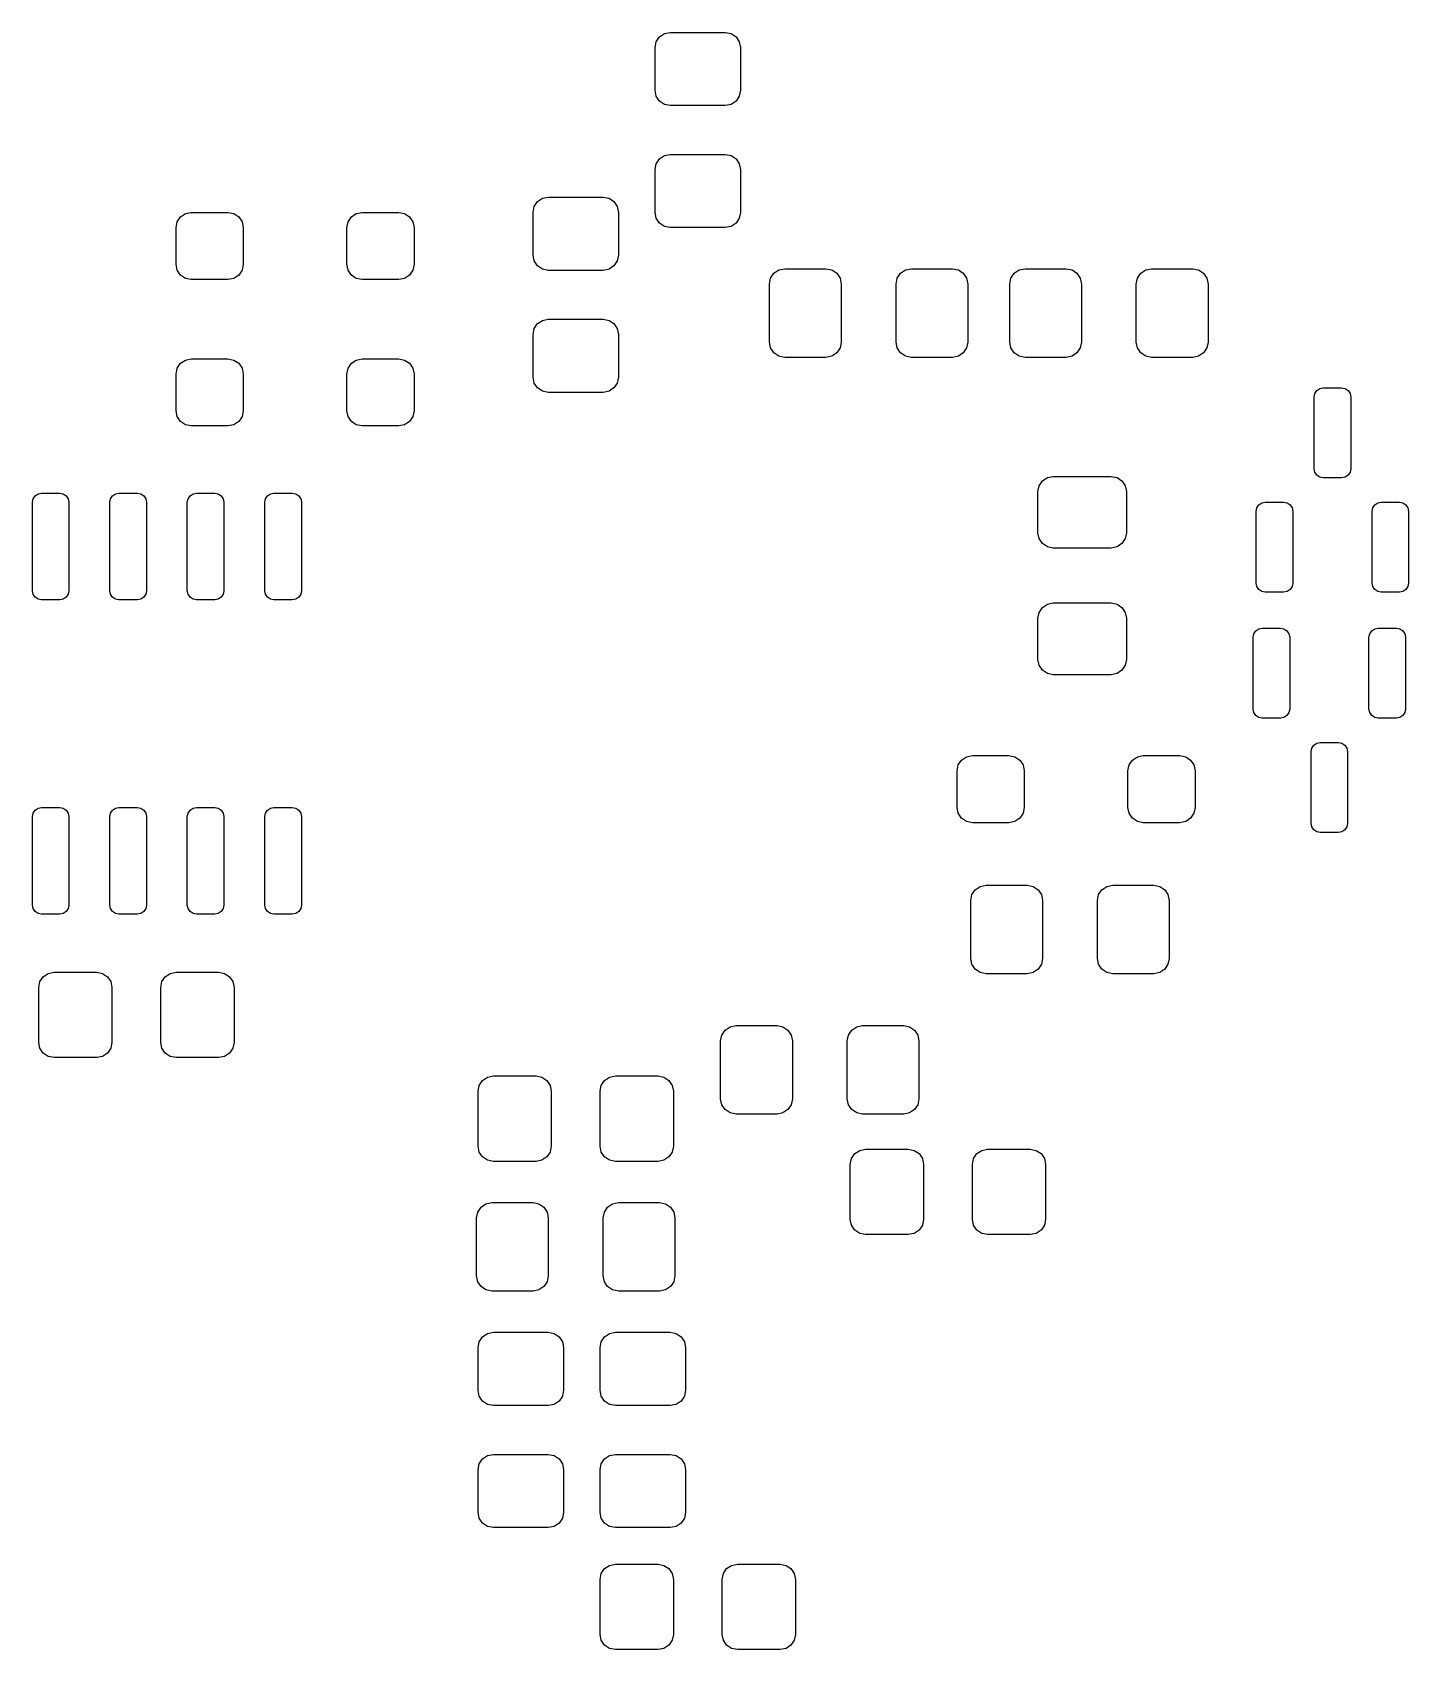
# Model space of a CAD drawing. Extents: x 118.5 to 164.2, y -109.4 to -64.8.
# Drawn here: x 141.6 to 164.16, y -109.4 to -82.9 of the extents above; entities that cross this region are included whole.
import ezdxf

# ---------------------------------------------------------------- set-up
doc = ezdxf.new("R2010")
doc.units = 0
doc.layers.add('BLACK', color=7, linetype='CONTINUOUS')

msp = doc.modelspace()

# ---------------------------------------------------------------- linework, layer by layer
at = {"layer": 'BLACK', "linetype": 'CONTINUOUS'}
for p, q in [((151.883, -82.9732), (151.964, -82.919)), ((151.964, -82.919), (152.06, -82.9)), ((152.06, -82.9), (152.96, -82.9)), ((152.96, -82.9), (153.056, -82.919)), ((153.056, -82.919), (153.137, -82.9732)), ((151.81, -83.15), (151.829, -83.0543)), ((151.81, -83.85), (151.81, -83.15)), ((151.829, -83.0543), (151.883, -82.9732)), ((153.137, -82.9732), (153.191, -83.0543)), ((153.191, -83.0543), (153.21, -83.15)), ((153.21, -83.15), (153.21, -83.85)), ((151.829, -83.9457), (151.81, -83.85)), ((151.883, -84.0268), (151.829, -83.9457)), ((153.191, -83.9457), (153.137, -84.0268)), ((153.21, -83.85), (153.191, -83.9457)), ((151.964, -84.081), (151.883, -84.0268)), ((152.06, -84.1), (151.964, -84.081)), ((152.96, -84.1), (152.06, -84.1)), ((153.056, -84.081), (152.96, -84.1)), ((153.137, -84.0268), (153.056, -84.081)), ((151.81, -85.15), (151.829, -85.0543)), ((151.829, -85.0543), (151.883, -84.9732)), ((151.883, -84.9732), (151.964, -84.919)), ((151.964, -84.919), (152.06, -84.9)), ((152.06, -84.9), (152.96, -84.9)), ((152.96, -84.9), (153.056, -84.919)), ((153.056, -84.919), (153.137, -84.9732)), ((153.137, -84.9732), (153.191, -85.0543)), ((153.191, -85.0543), (153.21, -85.15)), ((151.81, -85.85), (151.81, -85.15)), ((153.21, -85.15), (153.21, -85.85)), ((144.114, -85.869), (144.21, -85.85)), ((144.21, -85.85), (144.81, -85.85)), ((144.81, -85.85), (144.906, -85.869)), ((146.914, -85.869), (147.01, -85.85)), ((147.01, -85.85), (147.61, -85.85)), ((147.61, -85.85), (147.706, -85.869)), ((149.81, -85.85), (149.829, -85.7543)), ((149.81, -86.55), (149.81, -85.85)), ((149.829, -85.7543), (149.883, -85.6732)), ((149.883, -85.6732), (149.964, -85.619)), ((149.964, -85.619), (150.06, -85.6)), ((150.06, -85.6), (150.96, -85.6)), ((150.96, -85.6), (151.056, -85.619)), ((151.056, -85.619), (151.137, -85.6732)), ((151.137, -85.6732), (151.191, -85.7543)), ((151.191, -85.7543), (151.21, -85.85)), ((151.21, -85.85), (151.21, -86.55)), ((151.829, -85.9457), (151.81, -85.85)), ((153.21, -85.85), (153.191, -85.9457)), ((143.96, -86.1), (143.979, -86.0043)), ((143.96, -86.7), (143.96, -86.1)), ((143.979, -86.0043), (144.033, -85.9232)), ((144.033, -85.9232), (144.114, -85.869)), ((144.906, -85.869), (144.987, -85.9232)), ((144.987, -85.9232), (145.041, -86.0043)), ((145.041, -86.0043), (145.06, -86.1)), ((145.06, -86.1), (145.06, -86.7)), ((146.76, -86.1), (146.779, -86.0043)), ((146.76, -86.7), (146.76, -86.1)), ((146.779, -86.0043), (146.833, -85.9232)), ((146.833, -85.9232), (146.914, -85.869)), ((147.706, -85.869), (147.787, -85.9232)), ((147.787, -85.9232), (147.841, -86.0043)), ((147.841, -86.0043), (147.86, -86.1)), ((147.86, -86.1), (147.86, -86.7)), ((151.883, -86.0268), (151.829, -85.9457)), ((151.964, -86.081), (151.883, -86.0268)), ((152.06, -86.1), (151.964, -86.081)), ((152.96, -86.1), (152.06, -86.1)), ((153.056, -86.081), (152.96, -86.1)), ((153.137, -86.0268), (153.056, -86.081)), ((153.191, -85.9457), (153.137, -86.0268)), ((149.829, -86.6457), (149.81, -86.55)), ((149.883, -86.7268), (149.829, -86.6457)), ((151.191, -86.6457), (151.137, -86.7268)), ((151.21, -86.55), (151.191, -86.6457)), ((143.979, -86.7957), (143.96, -86.7)), ((144.033, -86.8768), (143.979, -86.7957)), ((144.114, -86.931), (144.033, -86.8768)), ((144.987, -86.8768), (144.906, -86.931)), ((145.041, -86.7957), (144.987, -86.8768)), ((145.06, -86.7), (145.041, -86.7957)), ((146.779, -86.7957), (146.76, -86.7)), ((146.833, -86.8768), (146.779, -86.7957)), ((146.914, -86.931), (146.833, -86.8768)), ((147.787, -86.8768), (147.706, -86.931)), ((147.841, -86.7957), (147.787, -86.8768)), ((147.86, -86.7), (147.841, -86.7957)), ((149.964, -86.781), (149.883, -86.7268)), ((150.06, -86.8), (149.964, -86.781)), ((150.96, -86.8), (150.06, -86.8)), ((151.056, -86.781), (150.96, -86.8)), ((151.137, -86.7268), (151.056, -86.781)), ((153.704, -86.9293), (153.758, -86.8482)), ((153.758, -86.8482), (153.839, -86.794)), ((153.839, -86.794), (153.935, -86.775)), ((153.935, -86.775), (154.61, -86.775)), ((154.61, -86.775), (154.706, -86.794)), ((154.706, -86.794), (154.787, -86.8482)), ((154.787, -86.8482), (154.841, -86.9293)), ((155.779, -86.9293), (155.833, -86.8482)), ((155.833, -86.8482), (155.914, -86.794)), ((155.914, -86.794), (156.01, -86.775)), ((156.01, -86.775), (156.685, -86.775)), ((156.685, -86.775), (156.781, -86.794)), ((156.781, -86.794), (156.862, -86.8482)), ((156.862, -86.8482), (156.916, -86.9293)), ((157.642, -86.9293), (157.696, -86.8482)), ((157.696, -86.8482), (157.777, -86.794)), ((157.777, -86.794), (157.873, -86.775)), ((157.873, -86.775), (158.547, -86.775)), ((158.547, -86.775), (158.643, -86.794)), ((158.643, -86.794), (158.724, -86.8482)), ((158.724, -86.8482), (158.778, -86.9293)), ((159.717, -86.9293), (159.771, -86.8482)), ((159.771, -86.8482), (159.852, -86.794)), ((159.852, -86.794), (159.947, -86.775)), ((159.947, -86.775), (160.623, -86.775)), ((160.623, -86.775), (160.718, -86.794)), ((160.718, -86.794), (160.799, -86.8482)), ((160.799, -86.8482), (160.853, -86.9293)), ((144.21, -86.95), (144.114, -86.931)), ((144.81, -86.95), (144.21, -86.95)), ((144.906, -86.931), (144.81, -86.95)), ((147.01, -86.95), (146.914, -86.931)), ((147.61, -86.95), (147.01, -86.95)), ((147.706, -86.931), (147.61, -86.95)), ((153.685, -87.025), (153.704, -86.9293)), ((153.685, -87.975), (153.685, -87.025)), ((154.841, -86.9293), (154.86, -87.025)), ((154.86, -87.025), (154.86, -87.975)), ((155.76, -87.025), (155.779, -86.9293)), ((155.76, -87.975), (155.76, -87.025)), ((156.916, -86.9293), (156.935, -87.025)), ((156.935, -87.025), (156.935, -87.975)), ((157.623, -87.025), (157.642, -86.9293)), ((157.623, -87.975), (157.623, -87.025)), ((158.778, -86.9293), (158.797, -87.025)), ((158.797, -87.025), (158.797, -87.975)), ((159.697, -87.025), (159.717, -86.9293)), ((159.697, -87.975), (159.697, -87.025)), ((160.853, -86.9293), (160.873, -87.025)), ((160.873, -87.025), (160.873, -87.975)), ((149.829, -87.7543), (149.883, -87.6732)), ((149.883, -87.6732), (149.964, -87.619)), ((149.964, -87.619), (150.06, -87.6)), ((150.06, -87.6), (150.96, -87.6)), ((150.96, -87.6), (151.056, -87.619)), ((151.056, -87.619), (151.137, -87.6732)), ((151.137, -87.6732), (151.191, -87.7543)), ((149.81, -87.85), (149.829, -87.7543)), ((149.81, -88.55), (149.81, -87.85)), ((151.191, -87.7543), (151.21, -87.85)), ((151.21, -87.85), (151.21, -88.55)), ((153.704, -88.0707), (153.685, -87.975)), ((154.86, -87.975), (154.841, -88.0707)), ((155.779, -88.0707), (155.76, -87.975)), ((156.935, -87.975), (156.916, -88.0707)), ((157.642, -88.0707), (157.623, -87.975)), ((158.797, -87.975), (158.778, -88.0707)), ((159.717, -88.0707), (159.697, -87.975)), ((160.873, -87.975), (160.853, -88.0707)), ((153.758, -88.1518), (153.704, -88.0707)), ((153.839, -88.206), (153.758, -88.1518)), ((153.935, -88.225), (153.839, -88.206)), ((154.61, -88.225), (153.935, -88.225)), ((154.706, -88.206), (154.61, -88.225)), ((154.787, -88.1518), (154.706, -88.206)), ((154.841, -88.0707), (154.787, -88.1518)), ((155.833, -88.1518), (155.779, -88.0707)), ((155.914, -88.206), (155.833, -88.1518)), ((156.01, -88.225), (155.914, -88.206)), ((156.685, -88.225), (156.01, -88.225)), ((156.781, -88.206), (156.685, -88.225)), ((156.862, -88.1518), (156.781, -88.206)), ((156.916, -88.0707), (156.862, -88.1518)), ((157.696, -88.1518), (157.642, -88.0707)), ((157.777, -88.206), (157.696, -88.1518)), ((157.873, -88.225), (157.777, -88.206)), ((158.547, -88.225), (157.873, -88.225)), ((158.643, -88.206), (158.547, -88.225)), ((158.724, -88.1518), (158.643, -88.206)), ((158.778, -88.0707), (158.724, -88.1518)), ((159.771, -88.1518), (159.717, -88.0707)), ((159.852, -88.206), (159.771, -88.1518)), ((159.947, -88.225), (159.852, -88.206)), ((160.623, -88.225), (159.947, -88.225)), ((160.718, -88.206), (160.623, -88.225)), ((160.799, -88.1518), (160.718, -88.206)), ((160.853, -88.0707), (160.799, -88.1518)), ((143.96, -88.5), (143.979, -88.4043)), ((143.96, -89.1), (143.96, -88.5)), ((143.979, -88.4043), (144.033, -88.3232)), ((144.033, -88.3232), (144.114, -88.269)), ((144.114, -88.269), (144.21, -88.25)), ((144.21, -88.25), (144.81, -88.25)), ((144.81, -88.25), (144.906, -88.269)), ((144.906, -88.269), (144.987, -88.3232)), ((144.987, -88.3232), (145.041, -88.4043)), ((145.041, -88.4043), (145.06, -88.5)), ((145.06, -88.5), (145.06, -89.1)), ((146.76, -88.5), (146.779, -88.4043)), ((146.76, -89.1), (146.76, -88.5)), ((146.779, -88.4043), (146.833, -88.3232)), ((146.833, -88.3232), (146.914, -88.269)), ((146.914, -88.269), (147.01, -88.25)), ((147.01, -88.25), (147.61, -88.25)), ((147.61, -88.25), (147.706, -88.269)), ((147.706, -88.269), (147.787, -88.3232)), ((147.787, -88.3232), (147.841, -88.4043)), ((147.841, -88.4043), (147.86, -88.5)), ((147.86, -88.5), (147.86, -89.1)), ((149.829, -88.6457), (149.81, -88.55)), ((149.883, -88.7268), (149.829, -88.6457)), ((149.964, -88.781), (149.883, -88.7268)), ((151.137, -88.7268), (151.056, -88.781)), ((151.191, -88.6457), (151.137, -88.7268)), ((151.21, -88.55), (151.191, -88.6457)), ((162.621, -88.8176), (162.654, -88.7689)), ((162.654, -88.7689), (162.703, -88.7364)), ((162.703, -88.7364), (162.76, -88.725)), ((162.76, -88.725), (163.06, -88.725)), ((163.06, -88.725), (163.117, -88.7364)), ((163.117, -88.7364), (163.166, -88.7689)), ((163.166, -88.7689), (163.199, -88.8176)), ((150.06, -88.8), (149.964, -88.781)), ((150.96, -88.8), (150.06, -88.8)), ((151.056, -88.781), (150.96, -88.8)), ((162.61, -88.875), (162.621, -88.8176)), ((162.61, -90.05), (162.61, -88.875)), ((163.199, -88.8176), (163.21, -88.875)), ((163.21, -88.875), (163.21, -90.05)), ((143.979, -89.1957), (143.96, -89.1)), ((144.033, -89.2768), (143.979, -89.1957)), ((144.114, -89.331), (144.033, -89.2768)), ((144.987, -89.2768), (144.906, -89.331)), ((145.041, -89.1957), (144.987, -89.2768)), ((145.06, -89.1), (145.041, -89.1957)), ((146.779, -89.1957), (146.76, -89.1)), ((146.833, -89.2768), (146.779, -89.1957)), ((146.914, -89.331), (146.833, -89.2768)), ((147.787, -89.2768), (147.706, -89.331)), ((147.841, -89.1957), (147.787, -89.2768)), ((147.86, -89.1), (147.841, -89.1957)), ((144.21, -89.35), (144.114, -89.331)), ((144.81, -89.35), (144.21, -89.35)), ((144.906, -89.331), (144.81, -89.35)), ((147.01, -89.35), (146.914, -89.331)), ((147.61, -89.35), (147.01, -89.35)), ((147.706, -89.331), (147.61, -89.35)), ((162.621, -90.1074), (162.61, -90.05)), ((163.21, -90.05), (163.199, -90.1074)), ((158.085, -90.425), (158.104, -90.3293)), ((158.104, -90.3293), (158.158, -90.2482)), ((158.158, -90.2482), (158.239, -90.194)), ((158.239, -90.194), (158.335, -90.175)), ((158.335, -90.175), (159.285, -90.175)), ((159.285, -90.175), (159.381, -90.194)), ((159.381, -90.194), (159.462, -90.2482)), ((159.462, -90.2482), (159.516, -90.3293)), ((159.516, -90.3293), (159.535, -90.425)), ((162.654, -90.1561), (162.621, -90.1074)), ((162.703, -90.1886), (162.654, -90.1561)), ((162.76, -90.2), (162.703, -90.1886)), ((163.06, -90.2), (162.76, -90.2)), ((163.117, -90.1886), (163.06, -90.2)), ((163.166, -90.1561), (163.117, -90.1886)), ((163.199, -90.1074), (163.166, -90.1561)), ((141.605, -90.6), (141.616, -90.5426)), ((141.605, -92.05), (141.605, -90.6)), ((141.616, -90.5426), (141.649, -90.4939)), ((141.649, -90.4939), (141.698, -90.4614)), ((141.698, -90.4614), (141.755, -90.45)), ((141.755, -90.45), (142.055, -90.45)), ((142.055, -90.45), (142.112, -90.4614)), ((142.112, -90.4614), (142.161, -90.4939)), ((142.161, -90.4939), (142.194, -90.5426)), ((142.194, -90.5426), (142.205, -90.6)), ((142.205, -90.6), (142.205, -92.05)), ((142.875, -90.6), (142.886, -90.5426)), ((142.875, -92.05), (142.875, -90.6)), ((142.886, -90.5426), (142.919, -90.4939)), ((142.919, -90.4939), (142.968, -90.4614)), ((142.968, -90.4614), (143.025, -90.45)), ((143.025, -90.45), (143.325, -90.45)), ((143.325, -90.45), (143.382, -90.4614)), ((143.382, -90.4614), (143.431, -90.4939)), ((143.431, -90.4939), (143.464, -90.5426)), ((143.464, -90.5426), (143.475, -90.6)), ((143.475, -90.6), (143.475, -92.05)), ((144.145, -90.6), (144.156, -90.5426)), ((144.145, -92.05), (144.145, -90.6)), ((144.156, -90.5426), (144.189, -90.4939)), ((144.189, -90.4939), (144.238, -90.4614)), ((144.238, -90.4614), (144.295, -90.45)), ((144.295, -90.45), (144.595, -90.45)), ((144.595, -90.45), (144.652, -90.4614)), ((144.652, -90.4614), (144.701, -90.4939)), ((144.701, -90.4939), (144.734, -90.5426)), ((144.734, -90.5426), (144.745, -90.6)), ((144.745, -90.6), (144.745, -92.05)), ((145.415, -90.6), (145.426, -90.5426)), ((145.415, -92.05), (145.415, -90.6)), ((145.426, -90.5426), (145.459, -90.4939)), ((145.459, -90.4939), (145.508, -90.4614)), ((145.508, -90.4614), (145.565, -90.45)), ((145.565, -90.45), (145.865, -90.45)), ((145.865, -90.45), (145.922, -90.4614)), ((145.922, -90.4614), (145.971, -90.4939)), ((145.971, -90.4939), (146.004, -90.5426)), ((146.004, -90.5426), (146.015, -90.6)), ((146.015, -90.6), (146.015, -92.05)), ((158.085, -91.1), (158.085, -90.425)), ((159.535, -90.425), (159.535, -91.1)), ((161.704, -90.6439), (161.753, -90.6114)), ((161.753, -90.6114), (161.81, -90.6)), ((161.81, -90.6), (162.11, -90.6)), ((162.11, -90.6), (162.167, -90.6114)), ((162.167, -90.6114), (162.216, -90.6439)), ((163.604, -90.6439), (163.653, -90.6114)), ((163.653, -90.6114), (163.71, -90.6)), ((163.71, -90.6), (164.01, -90.6)), ((164.01, -90.6), (164.067, -90.6114)), ((164.067, -90.6114), (164.116, -90.6439)), ((161.66, -90.75), (161.671, -90.6926)), ((161.66, -91.925), (161.66, -90.75)), ((161.671, -90.6926), (161.704, -90.6439)), ((162.216, -90.6439), (162.249, -90.6926)), ((162.249, -90.6926), (162.26, -90.75)), ((162.26, -90.75), (162.26, -91.925)), ((163.56, -90.75), (163.571, -90.6926)), ((163.56, -91.925), (163.56, -90.75)), ((163.571, -90.6926), (163.604, -90.6439)), ((164.116, -90.6439), (164.149, -90.6926)), ((164.149, -90.6926), (164.16, -90.75)), ((164.16, -90.75), (164.16, -91.925)), ((158.104, -91.1957), (158.085, -91.1)), ((159.535, -91.1), (159.516, -91.1957)), ((158.158, -91.2768), (158.104, -91.1957)), ((158.239, -91.331), (158.158, -91.2768)), ((158.335, -91.35), (158.239, -91.331)), ((159.285, -91.35), (158.335, -91.35)), ((159.381, -91.331), (159.285, -91.35)), ((159.462, -91.2768), (159.381, -91.331)), ((159.516, -91.1957), (159.462, -91.2768)), ((161.671, -91.9824), (161.66, -91.925)), ((162.26, -91.925), (162.249, -91.9824)), ((163.571, -91.9824), (163.56, -91.925)), ((164.16, -91.925), (164.149, -91.9824)), ((141.616, -92.1074), (141.605, -92.05)), ((141.649, -92.1561), (141.616, -92.1074)), ((141.698, -92.1886), (141.649, -92.1561)), ((141.755, -92.2), (141.698, -92.1886)), ((142.055, -92.2), (141.755, -92.2)), ((142.112, -92.1886), (142.055, -92.2)), ((142.161, -92.1561), (142.112, -92.1886)), ((142.194, -92.1074), (142.161, -92.1561)), ((142.205, -92.05), (142.194, -92.1074)), ((142.886, -92.1074), (142.875, -92.05)), ((142.919, -92.1561), (142.886, -92.1074)), ((142.968, -92.1886), (142.919, -92.1561)), ((143.025, -92.2), (142.968, -92.1886)), ((143.325, -92.2), (143.025, -92.2)), ((143.382, -92.1886), (143.325, -92.2)), ((143.431, -92.1561), (143.382, -92.1886)), ((143.464, -92.1074), (143.431, -92.1561)), ((143.475, -92.05), (143.464, -92.1074)), ((144.156, -92.1074), (144.145, -92.05)), ((144.189, -92.1561), (144.156, -92.1074)), ((144.238, -92.1886), (144.189, -92.1561)), ((144.295, -92.2), (144.238, -92.1886)), ((144.595, -92.2), (144.295, -92.2)), ((144.652, -92.1886), (144.595, -92.2)), ((144.701, -92.1561), (144.652, -92.1886)), ((144.734, -92.1074), (144.701, -92.1561)), ((144.745, -92.05), (144.734, -92.1074)), ((145.426, -92.1074), (145.415, -92.05)), ((145.459, -92.1561), (145.426, -92.1074)), ((145.508, -92.1886), (145.459, -92.1561)), ((145.565, -92.2), (145.508, -92.1886)), ((145.865, -92.2), (145.565, -92.2)), ((145.922, -92.1886), (145.865, -92.2)), ((145.971, -92.1561), (145.922, -92.1886)), ((146.004, -92.1074), (145.971, -92.1561)), ((146.015, -92.05), (146.004, -92.1074)), ((161.704, -92.0311), (161.671, -91.9824)), ((161.753, -92.0636), (161.704, -92.0311)), ((161.81, -92.075), (161.753, -92.0636)), ((162.11, -92.075), (161.81, -92.075)), ((162.167, -92.0636), (162.11, -92.075)), ((162.216, -92.0311), (162.167, -92.0636)), ((162.249, -91.9824), (162.216, -92.0311)), ((163.604, -92.0311), (163.571, -91.9824)), ((163.653, -92.0636), (163.604, -92.0311)), ((163.71, -92.075), (163.653, -92.0636)), ((164.01, -92.075), (163.71, -92.075)), ((164.067, -92.0636), (164.01, -92.075)), ((164.116, -92.0311), (164.067, -92.0636)), ((164.149, -91.9824), (164.116, -92.0311)), ((158.085, -92.5), (158.104, -92.4043)), ((158.104, -92.4043), (158.158, -92.3232)), ((158.158, -92.3232), (158.239, -92.269)), ((158.239, -92.269), (158.335, -92.25)), ((158.335, -92.25), (159.285, -92.25)), ((159.285, -92.25), (159.381, -92.269)), ((159.381, -92.269), (159.462, -92.3232)), ((159.462, -92.3232), (159.516, -92.4043)), ((159.516, -92.4043), (159.535, -92.5)), ((158.085, -93.175), (158.085, -92.5)), ((159.535, -92.5), (159.535, -93.175)), ((161.621, -92.7551), (161.654, -92.7064)), ((161.654, -92.7064), (161.703, -92.6739)), ((161.703, -92.6739), (161.76, -92.6625)), ((161.76, -92.6625), (162.06, -92.6625)), ((162.06, -92.6625), (162.117, -92.6739)), ((162.117, -92.6739), (162.166, -92.7064)), ((162.166, -92.7064), (162.199, -92.7551)), ((163.521, -92.7551), (163.554, -92.7064)), ((163.554, -92.7064), (163.603, -92.6739)), ((163.603, -92.6739), (163.66, -92.6625)), ((163.66, -92.6625), (163.96, -92.6625)), ((163.96, -92.6625), (164.017, -92.6739)), ((164.017, -92.6739), (164.066, -92.7064)), ((164.066, -92.7064), (164.099, -92.7551)), ((161.61, -92.8125), (161.621, -92.7551)), ((161.61, -93.9875), (161.61, -92.8125)), ((162.199, -92.7551), (162.21, -92.8125)), ((162.21, -92.8125), (162.21, -93.9875)), ((163.51, -92.8125), (163.521, -92.7551)), ((163.51, -93.9875), (163.51, -92.8125)), ((164.099, -92.7551), (164.11, -92.8125)), ((164.11, -92.8125), (164.11, -93.9875)), ((158.104, -93.2707), (158.085, -93.175)), ((158.158, -93.3518), (158.104, -93.2707)), ((159.516, -93.2707), (159.462, -93.3518)), ((159.535, -93.175), (159.516, -93.2707)), ((158.239, -93.406), (158.158, -93.3518)), ((158.335, -93.425), (158.239, -93.406)), ((159.285, -93.425), (158.335, -93.425)), ((159.381, -93.406), (159.285, -93.425)), ((159.462, -93.3518), (159.381, -93.406)), ((161.621, -94.0449), (161.61, -93.9875)), ((161.654, -94.0936), (161.621, -94.0449)), ((162.199, -94.0449), (162.166, -94.0936)), ((162.21, -93.9875), (162.199, -94.0449)), ((163.521, -94.0449), (163.51, -93.9875)), ((163.554, -94.0936), (163.521, -94.0449)), ((164.099, -94.0449), (164.066, -94.0936)), ((164.11, -93.9875), (164.099, -94.0449)), ((161.703, -94.1261), (161.654, -94.0936)), ((161.76, -94.1375), (161.703, -94.1261)), ((162.06, -94.1375), (161.76, -94.1375)), ((162.117, -94.1261), (162.06, -94.1375)), ((162.166, -94.0936), (162.117, -94.1261)), ((163.603, -94.1261), (163.554, -94.0936)), ((163.66, -94.1375), (163.603, -94.1261)), ((163.96, -94.1375), (163.66, -94.1375)), ((164.017, -94.1261), (163.96, -94.1375)), ((164.066, -94.0936), (164.017, -94.1261)), ((162.571, -94.6301), (162.604, -94.5814)), ((162.604, -94.5814), (162.653, -94.5489)), ((162.653, -94.5489), (162.71, -94.5375)), ((162.71, -94.5375), (163.01, -94.5375)), ((163.01, -94.5375), (163.067, -94.5489)), ((163.067, -94.5489), (163.116, -94.5814)), ((163.116, -94.5814), (163.149, -94.6301)), ((156.779, -94.9043), (156.833, -94.8232)), ((156.833, -94.8232), (156.914, -94.769)), ((156.914, -94.769), (157.01, -94.75)), ((157.01, -94.75), (157.61, -94.75)), ((157.61, -94.75), (157.706, -94.769)), ((157.706, -94.769), (157.787, -94.8232)), ((157.787, -94.8232), (157.841, -94.9043)), ((159.579, -94.9043), (159.633, -94.8232)), ((159.633, -94.8232), (159.714, -94.769)), ((159.714, -94.769), (159.81, -94.75)), ((159.81, -94.75), (160.41, -94.75)), ((160.41, -94.75), (160.506, -94.769)), ((160.506, -94.769), (160.587, -94.8232)), ((160.587, -94.8232), (160.641, -94.9043)), ((162.56, -94.6875), (162.571, -94.6301)), ((162.56, -95.8625), (162.56, -94.6875)), ((163.149, -94.6301), (163.16, -94.6875)), ((163.16, -94.6875), (163.16, -95.8625)), ((156.76, -95), (156.779, -94.9043)), ((156.76, -95.6), (156.76, -95)), ((157.841, -94.9043), (157.86, -95)), ((157.86, -95), (157.86, -95.6)), ((159.56, -95), (159.579, -94.9043)), ((159.56, -95.6), (159.56, -95)), ((160.641, -94.9043), (160.66, -95)), ((160.66, -95), (160.66, -95.6)), ((141.616, -95.6926), (141.649, -95.6439)), ((141.649, -95.6439), (141.698, -95.6114)), ((141.698, -95.6114), (141.755, -95.6)), ((141.755, -95.6), (142.055, -95.6)), ((142.055, -95.6), (142.112, -95.6114)), ((142.112, -95.6114), (142.161, -95.6439)), ((142.161, -95.6439), (142.194, -95.6926)), ((142.886, -95.6926), (142.919, -95.6439)), ((142.919, -95.6439), (142.968, -95.6114)), ((142.968, -95.6114), (143.025, -95.6)), ((143.025, -95.6), (143.325, -95.6)), ((143.325, -95.6), (143.382, -95.6114)), ((143.382, -95.6114), (143.431, -95.6439)), ((143.431, -95.6439), (143.464, -95.6926)), ((144.156, -95.6926), (144.189, -95.6439)), ((144.189, -95.6439), (144.238, -95.6114)), ((144.238, -95.6114), (144.295, -95.6)), ((144.295, -95.6), (144.595, -95.6)), ((144.595, -95.6), (144.652, -95.6114)), ((144.652, -95.6114), (144.701, -95.6439)), ((144.701, -95.6439), (144.734, -95.6926)), ((145.426, -95.6926), (145.459, -95.6439)), ((145.459, -95.6439), (145.508, -95.6114)), ((145.508, -95.6114), (145.565, -95.6)), ((145.565, -95.6), (145.865, -95.6)), ((145.865, -95.6), (145.922, -95.6114)), ((145.922, -95.6114), (145.971, -95.6439)), ((145.971, -95.6439), (146.004, -95.6926)), ((156.779, -95.6957), (156.76, -95.6)), ((157.86, -95.6), (157.841, -95.6957)), ((159.579, -95.6957), (159.56, -95.6)), ((160.66, -95.6), (160.641, -95.6957)), ((141.605, -95.75), (141.616, -95.6926)), ((141.605, -97.2), (141.605, -95.75)), ((142.194, -95.6926), (142.205, -95.75)), ((142.205, -95.75), (142.205, -97.2)), ((142.875, -95.75), (142.886, -95.6926)), ((142.875, -97.2), (142.875, -95.75)), ((143.464, -95.6926), (143.475, -95.75)), ((143.475, -95.75), (143.475, -97.2)), ((144.145, -95.75), (144.156, -95.6926)), ((144.145, -97.2), (144.145, -95.75)), ((144.734, -95.6926), (144.745, -95.75)), ((144.745, -95.75), (144.745, -97.2)), ((145.415, -95.75), (145.426, -95.6926)), ((145.415, -97.2), (145.415, -95.75)), ((146.004, -95.6926), (146.015, -95.75)), ((146.015, -95.75), (146.015, -97.2)), ((156.833, -95.7768), (156.779, -95.6957)), ((156.914, -95.831), (156.833, -95.7768)), ((157.01, -95.85), (156.914, -95.831)), ((157.61, -95.85), (157.01, -95.85)), ((157.706, -95.831), (157.61, -95.85)), ((157.787, -95.7768), (157.706, -95.831)), ((157.841, -95.6957), (157.787, -95.7768)), ((159.633, -95.7768), (159.579, -95.6957)), ((159.714, -95.831), (159.633, -95.7768)), ((159.81, -95.85), (159.714, -95.831)), ((160.41, -95.85), (159.81, -95.85)), ((160.506, -95.831), (160.41, -95.85)), ((160.587, -95.7768), (160.506, -95.831)), ((160.641, -95.6957), (160.587, -95.7768)), ((162.571, -95.9199), (162.56, -95.8625)), ((162.604, -95.9686), (162.571, -95.9199)), ((163.149, -95.9199), (163.116, -95.9686)), ((163.16, -95.8625), (163.149, -95.9199)), ((162.653, -96.0011), (162.604, -95.9686)), ((162.71, -96.0125), (162.653, -96.0011)), ((163.01, -96.0125), (162.71, -96.0125)), ((163.067, -96.0011), (163.01, -96.0125)), ((163.116, -95.9686), (163.067, -96.0011)), ((157.004, -97.0293), (157.058, -96.9482)), ((157.058, -96.9482), (157.139, -96.894)), ((157.139, -96.894), (157.235, -96.875)), ((157.235, -96.875), (157.91, -96.875)), ((157.91, -96.875), (158.006, -96.894)), ((158.006, -96.894), (158.087, -96.9482)), ((158.087, -96.9482), (158.141, -97.0293)), ((159.079, -97.0293), (159.133, -96.9482)), ((159.133, -96.9482), (159.214, -96.894)), ((159.214, -96.894), (159.31, -96.875)), ((159.31, -96.875), (159.985, -96.875)), ((159.985, -96.875), (160.081, -96.894)), ((160.081, -96.894), (160.162, -96.9482)), ((160.162, -96.9482), (160.216, -97.0293)), ((141.616, -97.2574), (141.605, -97.2)), ((142.205, -97.2), (142.194, -97.2574)), ((142.886, -97.2574), (142.875, -97.2)), ((143.475, -97.2), (143.464, -97.2574)), ((144.156, -97.2574), (144.145, -97.2)), ((144.745, -97.2), (144.734, -97.2574)), ((145.426, -97.2574), (145.415, -97.2)), ((146.015, -97.2), (146.004, -97.2574)), ((156.985, -97.125), (157.004, -97.0293)), ((156.985, -98.075), (156.985, -97.125)), ((158.141, -97.0293), (158.16, -97.125)), ((158.16, -97.125), (158.16, -98.075)), ((159.06, -97.125), (159.079, -97.0293)), ((159.06, -98.075), (159.06, -97.125)), ((160.216, -97.0293), (160.235, -97.125)), ((160.235, -97.125), (160.235, -98.075)), ((141.649, -97.3061), (141.616, -97.2574)), ((141.698, -97.3386), (141.649, -97.3061)), ((141.755, -97.35), (141.698, -97.3386)), ((142.055, -97.35), (141.755, -97.35)), ((142.112, -97.3386), (142.055, -97.35)), ((142.161, -97.3061), (142.112, -97.3386)), ((142.194, -97.2574), (142.161, -97.3061)), ((142.919, -97.3061), (142.886, -97.2574)), ((142.968, -97.3386), (142.919, -97.3061)), ((143.025, -97.35), (142.968, -97.3386)), ((143.325, -97.35), (143.025, -97.35)), ((143.382, -97.3386), (143.325, -97.35)), ((143.431, -97.3061), (143.382, -97.3386)), ((143.464, -97.2574), (143.431, -97.3061)), ((144.189, -97.3061), (144.156, -97.2574)), ((144.238, -97.3386), (144.189, -97.3061)), ((144.295, -97.35), (144.238, -97.3386)), ((144.595, -97.35), (144.295, -97.35)), ((144.652, -97.3386), (144.595, -97.35)), ((144.701, -97.3061), (144.652, -97.3386)), ((144.734, -97.2574), (144.701, -97.3061)), ((145.459, -97.3061), (145.426, -97.2574)), ((145.508, -97.3386), (145.459, -97.3061)), ((145.565, -97.35), (145.508, -97.3386)), ((145.865, -97.35), (145.565, -97.35)), ((145.922, -97.3386), (145.865, -97.35)), ((145.971, -97.3061), (145.922, -97.3386)), ((146.004, -97.2574), (145.971, -97.3061)), ((141.864, -98.319), (141.96, -98.3)), ((141.96, -98.3), (142.66, -98.3)), ((142.66, -98.3), (142.756, -98.319)), ((143.864, -98.319), (143.96, -98.3)), ((143.96, -98.3), (144.66, -98.3)), ((144.66, -98.3), (144.756, -98.319)), ((157.004, -98.1707), (156.985, -98.075)), ((157.058, -98.2518), (157.004, -98.1707)), ((157.139, -98.306), (157.058, -98.2518)), ((157.235, -98.325), (157.139, -98.306)), ((158.006, -98.306), (157.91, -98.325)), ((158.087, -98.2518), (158.006, -98.306)), ((158.141, -98.1707), (158.087, -98.2518)), ((158.16, -98.075), (158.141, -98.1707)), ((159.079, -98.1707), (159.06, -98.075)), ((159.133, -98.2518), (159.079, -98.1707)), ((159.214, -98.306), (159.133, -98.2518)), ((159.31, -98.325), (159.214, -98.306)), ((160.081, -98.306), (159.985, -98.325)), ((160.162, -98.2518), (160.081, -98.306)), ((160.216, -98.1707), (160.162, -98.2518)), ((160.235, -98.075), (160.216, -98.1707)), ((141.71, -98.55), (141.729, -98.4543)), ((141.71, -99.45), (141.71, -98.55)), ((141.729, -98.4543), (141.783, -98.3732)), ((141.783, -98.3732), (141.864, -98.319)), ((142.756, -98.319), (142.837, -98.3732)), ((142.837, -98.3732), (142.891, -98.4543)), ((142.891, -98.4543), (142.91, -98.55)), ((142.91, -98.55), (142.91, -99.45)), ((143.71, -98.55), (143.729, -98.4543)), ((143.71, -99.45), (143.71, -98.55)), ((143.729, -98.4543), (143.783, -98.3732)), ((143.783, -98.3732), (143.864, -98.319)), ((144.756, -98.319), (144.837, -98.3732)), ((144.837, -98.3732), (144.891, -98.4543)), ((144.891, -98.4543), (144.91, -98.55)), ((144.91, -98.55), (144.91, -99.45)), ((157.91, -98.325), (157.235, -98.325)), ((159.985, -98.325), (159.31, -98.325)), ((152.885, -99.425), (152.904, -99.3293)), ((152.904, -99.3293), (152.958, -99.2482)), ((152.958, -99.2482), (153.039, -99.194)), ((153.039, -99.194), (153.135, -99.175)), ((153.135, -99.175), (153.81, -99.175)), ((153.81, -99.175), (153.906, -99.194)), ((153.906, -99.194), (153.987, -99.2482)), ((153.987, -99.2482), (154.041, -99.3293)), ((154.041, -99.3293), (154.06, -99.425)), ((154.96, -99.425), (154.979, -99.3293)), ((154.979, -99.3293), (155.033, -99.2482)), ((155.033, -99.2482), (155.114, -99.194)), ((155.114, -99.194), (155.21, -99.175)), ((155.21, -99.175), (155.885, -99.175)), ((155.885, -99.175), (155.981, -99.194)), ((155.981, -99.194), (156.062, -99.2482)), ((156.062, -99.2482), (156.116, -99.3293)), ((156.116, -99.3293), (156.135, -99.425)), ((141.729, -99.5457), (141.71, -99.45)), ((141.783, -99.6268), (141.729, -99.5457)), ((141.864, -99.681), (141.783, -99.6268)), ((142.837, -99.6268), (142.756, -99.681)), ((142.891, -99.5457), (142.837, -99.6268)), ((142.91, -99.45), (142.891, -99.5457)), ((143.729, -99.5457), (143.71, -99.45)), ((143.783, -99.6268), (143.729, -99.5457)), ((143.864, -99.681), (143.783, -99.6268)), ((144.837, -99.6268), (144.756, -99.681)), ((144.891, -99.5457), (144.837, -99.6268)), ((144.91, -99.45), (144.891, -99.5457)), ((152.885, -100.375), (152.885, -99.425)), ((154.06, -99.425), (154.06, -100.375)), ((154.96, -100.375), (154.96, -99.425)), ((156.135, -99.425), (156.135, -100.375)), ((141.96, -99.7), (141.864, -99.681)), ((142.66, -99.7), (141.96, -99.7)), ((142.756, -99.681), (142.66, -99.7)), ((143.96, -99.7), (143.864, -99.681)), ((144.66, -99.7), (143.96, -99.7)), ((144.756, -99.681), (144.66, -99.7)), ((148.91, -100.25), (148.929, -100.154)), ((148.929, -100.154), (148.983, -100.073)), ((148.983, -100.073), (149.064, -100.019)), ((149.064, -100.019), (149.16, -100)), ((149.16, -100), (149.86, -100)), ((149.86, -100), (149.956, -100.019)), ((149.956, -100.019), (150.037, -100.073)), ((150.037, -100.073), (150.091, -100.154)), ((150.091, -100.154), (150.11, -100.25)), ((150.91, -100.25), (150.929, -100.154)), ((150.929, -100.154), (150.983, -100.073)), ((150.983, -100.073), (151.064, -100.019)), ((151.064, -100.019), (151.16, -100)), ((151.16, -100), (151.86, -100)), ((151.86, -100), (151.956, -100.019)), ((151.956, -100.019), (152.037, -100.073)), ((152.037, -100.073), (152.091, -100.154)), ((152.091, -100.154), (152.11, -100.25)), ((148.91, -101.15), (148.91, -100.25)), ((150.11, -100.25), (150.11, -101.15)), ((150.91, -101.15), (150.91, -100.25)), ((152.11, -100.25), (152.11, -101.15)), ((152.904, -100.471), (152.885, -100.375)), ((154.06, -100.375), (154.041, -100.471)), ((154.979, -100.471), (154.96, -100.375)), ((156.135, -100.375), (156.116, -100.471)), ((152.958, -100.552), (152.904, -100.471)), ((153.039, -100.606), (152.958, -100.552)), ((153.135, -100.625), (153.039, -100.606)), ((153.81, -100.625), (153.135, -100.625)), ((153.906, -100.606), (153.81, -100.625)), ((153.987, -100.552), (153.906, -100.606)), ((154.041, -100.471), (153.987, -100.552)), ((155.033, -100.552), (154.979, -100.471)), ((155.114, -100.606), (155.033, -100.552)), ((155.21, -100.625), (155.114, -100.606)), ((155.885, -100.625), (155.21, -100.625)), ((155.981, -100.606), (155.885, -100.625)), ((156.062, -100.552), (155.981, -100.606)), ((156.116, -100.471), (156.062, -100.552)), ((148.929, -101.246), (148.91, -101.15)), ((150.11, -101.15), (150.091, -101.246)), ((150.929, -101.246), (150.91, -101.15)), ((152.11, -101.15), (152.091, -101.246)), ((155.083, -101.273), (155.164, -101.219)), ((155.164, -101.219), (155.26, -101.2)), ((155.26, -101.2), (155.96, -101.2)), ((155.96, -101.2), (156.056, -101.219)), ((156.056, -101.219), (156.137, -101.273)), ((157.083, -101.273), (157.164, -101.219)), ((157.164, -101.219), (157.26, -101.2)), ((157.26, -101.2), (157.96, -101.2)), ((157.96, -101.2), (158.056, -101.219)), ((158.056, -101.219), (158.137, -101.273)), ((148.983, -101.327), (148.929, -101.246)), ((149.064, -101.381), (148.983, -101.327)), ((149.16, -101.4), (149.064, -101.381)), ((149.86, -101.4), (149.16, -101.4)), ((149.956, -101.381), (149.86, -101.4)), ((150.037, -101.327), (149.956, -101.381)), ((150.091, -101.246), (150.037, -101.327)), ((150.983, -101.327), (150.929, -101.246)), ((151.064, -101.381), (150.983, -101.327)), ((151.16, -101.4), (151.064, -101.381)), ((151.86, -101.4), (151.16, -101.4)), ((151.956, -101.381), (151.86, -101.4)), ((152.037, -101.327), (151.956, -101.381)), ((152.091, -101.246), (152.037, -101.327)), ((155.01, -101.45), (155.029, -101.354)), ((155.01, -102.35), (155.01, -101.45)), ((155.029, -101.354), (155.083, -101.273)), ((156.137, -101.273), (156.191, -101.354)), ((156.191, -101.354), (156.21, -101.45)), ((156.21, -101.45), (156.21, -102.35)), ((157.01, -101.45), (157.029, -101.354)), ((157.01, -102.35), (157.01, -101.45)), ((157.029, -101.354), (157.083, -101.273)), ((158.137, -101.273), (158.191, -101.354)), ((158.191, -101.354), (158.21, -101.45)), ((158.21, -101.45), (158.21, -102.35)), ((148.885, -102.325), (148.904, -102.229)), ((148.904, -102.229), (148.958, -102.148)), ((148.958, -102.148), (149.039, -102.094)), ((149.039, -102.094), (149.135, -102.075)), ((149.135, -102.075), (149.81, -102.075)), ((149.81, -102.075), (149.906, -102.094)), ((149.906, -102.094), (149.987, -102.148)), ((149.987, -102.148), (150.041, -102.229)), ((150.041, -102.229), (150.06, -102.325)), ((150.96, -102.325), (150.979, -102.229)), ((150.979, -102.229), (151.033, -102.148)), ((151.033, -102.148), (151.114, -102.094)), ((151.114, -102.094), (151.21, -102.075)), ((151.21, -102.075), (151.885, -102.075)), ((151.885, -102.075), (151.981, -102.094)), ((151.981, -102.094), (152.062, -102.148)), ((152.062, -102.148), (152.116, -102.229)), ((152.116, -102.229), (152.135, -102.325)), ((148.885, -103.275), (148.885, -102.325)), ((150.06, -102.325), (150.06, -103.275)), ((150.96, -103.275), (150.96, -102.325)), ((152.135, -102.325), (152.135, -103.275)), ((155.029, -102.446), (155.01, -102.35)), ((155.083, -102.527), (155.029, -102.446)), ((155.164, -102.581), (155.083, -102.527)), ((156.137, -102.527), (156.056, -102.581)), ((156.191, -102.446), (156.137, -102.527)), ((156.21, -102.35), (156.191, -102.446)), ((157.029, -102.446), (157.01, -102.35)), ((157.083, -102.527), (157.029, -102.446)), ((157.164, -102.581), (157.083, -102.527)), ((158.137, -102.527), (158.056, -102.581)), ((158.191, -102.446), (158.137, -102.527)), ((158.21, -102.35), (158.191, -102.446)), ((155.26, -102.6), (155.164, -102.581)), ((155.96, -102.6), (155.26, -102.6)), ((156.056, -102.581), (155.96, -102.6)), ((157.26, -102.6), (157.164, -102.581)), ((157.96, -102.6), (157.26, -102.6)), ((158.056, -102.581), (157.96, -102.6)), ((148.904, -103.371), (148.885, -103.275)), ((150.06, -103.275), (150.041, -103.371)), ((150.979, -103.371), (150.96, -103.275)), ((152.135, -103.275), (152.116, -103.371)), ((148.958, -103.452), (148.904, -103.371)), ((149.039, -103.506), (148.958, -103.452)), ((149.135, -103.525), (149.039, -103.506)), ((149.81, -103.525), (149.135, -103.525)), ((149.906, -103.506), (149.81, -103.525)), ((149.987, -103.452), (149.906, -103.506)), ((150.041, -103.371), (149.987, -103.452)), ((151.033, -103.452), (150.979, -103.371)), ((151.114, -103.506), (151.033, -103.452)), ((151.21, -103.525), (151.114, -103.506)), ((151.885, -103.525), (151.21, -103.525)), ((151.981, -103.506), (151.885, -103.525)), ((152.062, -103.452), (151.981, -103.506)), ((152.116, -103.371), (152.062, -103.452)), ((148.91, -104.45), (148.929, -104.354)), ((148.929, -104.354), (148.983, -104.273)), ((148.983, -104.273), (149.064, -104.219)), ((149.064, -104.219), (149.16, -104.2)), ((149.16, -104.2), (150.06, -104.2)), ((150.06, -104.2), (150.156, -104.219)), ((150.156, -104.219), (150.237, -104.273)), ((150.237, -104.273), (150.291, -104.354)), ((150.291, -104.354), (150.31, -104.45)), ((150.91, -104.45), (150.929, -104.354)), ((150.929, -104.354), (150.983, -104.273)), ((150.983, -104.273), (151.064, -104.219)), ((151.064, -104.219), (151.16, -104.2)), ((151.16, -104.2), (152.06, -104.2)), ((152.06, -104.2), (152.156, -104.219)), ((152.156, -104.219), (152.237, -104.273)), ((152.237, -104.273), (152.291, -104.354)), ((152.291, -104.354), (152.31, -104.45)), ((148.91, -105.15), (148.91, -104.45)), ((150.31, -104.45), (150.31, -105.15)), ((150.91, -105.15), (150.91, -104.45)), ((152.31, -104.45), (152.31, -105.15)), ((148.929, -105.246), (148.91, -105.15)), ((150.31, -105.15), (150.291, -105.246)), ((150.929, -105.246), (150.91, -105.15)), ((152.31, -105.15), (152.291, -105.246)), ((148.983, -105.327), (148.929, -105.246)), ((149.064, -105.381), (148.983, -105.327)), ((149.16, -105.4), (149.064, -105.381)), ((150.06, -105.4), (149.16, -105.4)), ((150.156, -105.381), (150.06, -105.4)), ((150.237, -105.327), (150.156, -105.381)), ((150.291, -105.246), (150.237, -105.327)), ((150.983, -105.327), (150.929, -105.246)), ((151.064, -105.381), (150.983, -105.327)), ((151.16, -105.4), (151.064, -105.381)), ((152.06, -105.4), (151.16, -105.4)), ((152.156, -105.381), (152.06, -105.4)), ((152.237, -105.327), (152.156, -105.381)), ((152.291, -105.246), (152.237, -105.327)), ((148.983, -106.273), (149.064, -106.219)), ((149.064, -106.219), (149.16, -106.2)), ((149.16, -106.2), (150.06, -106.2)), ((150.06, -106.2), (150.156, -106.219)), ((150.156, -106.219), (150.237, -106.273)), ((150.983, -106.273), (151.064, -106.219)), ((151.064, -106.219), (151.16, -106.2)), ((151.16, -106.2), (152.06, -106.2)), ((152.06, -106.2), (152.156, -106.219)), ((152.156, -106.219), (152.237, -106.273)), ((148.91, -106.45), (148.929, -106.354)), ((148.91, -107.15), (148.91, -106.45)), ((148.929, -106.354), (148.983, -106.273)), ((150.237, -106.273), (150.291, -106.354)), ((150.291, -106.354), (150.31, -106.45)), ((150.31, -106.45), (150.31, -107.15)), ((150.91, -106.45), (150.929, -106.354)), ((150.91, -107.15), (150.91, -106.45)), ((150.929, -106.354), (150.983, -106.273)), ((152.237, -106.273), (152.291, -106.354)), ((152.291, -106.354), (152.31, -106.45)), ((152.31, -106.45), (152.31, -107.15)), ((148.929, -107.246), (148.91, -107.15)), ((148.983, -107.327), (148.929, -107.246)), ((150.291, -107.246), (150.237, -107.327)), ((150.31, -107.15), (150.291, -107.246)), ((150.929, -107.246), (150.91, -107.15)), ((150.983, -107.327), (150.929, -107.246)), ((152.291, -107.246), (152.237, -107.327)), ((152.31, -107.15), (152.291, -107.246)), ((149.064, -107.381), (148.983, -107.327)), ((149.16, -107.4), (149.064, -107.381)), ((150.06, -107.4), (149.16, -107.4)), ((150.156, -107.381), (150.06, -107.4)), ((150.237, -107.327), (150.156, -107.381)), ((151.064, -107.381), (150.983, -107.327)), ((151.16, -107.4), (151.064, -107.381)), ((152.06, -107.4), (151.16, -107.4)), ((152.156, -107.381), (152.06, -107.4)), ((152.237, -107.327), (152.156, -107.381)), ((150.929, -108.154), (150.983, -108.073)), ((150.983, -108.073), (151.064, -108.019)), ((151.064, -108.019), (151.16, -108)), ((151.16, -108), (151.86, -108)), ((151.86, -108), (151.956, -108.019)), ((151.956, -108.019), (152.037, -108.073)), ((152.037, -108.073), (152.091, -108.154)), ((152.929, -108.154), (152.983, -108.073)), ((152.983, -108.073), (153.064, -108.019)), ((153.064, -108.019), (153.16, -108)), ((153.16, -108), (153.86, -108)), ((153.86, -108), (153.956, -108.019)), ((153.956, -108.019), (154.037, -108.073)), ((154.037, -108.073), (154.091, -108.154)), ((150.91, -108.25), (150.929, -108.154)), ((150.91, -109.15), (150.91, -108.25)), ((152.091, -108.154), (152.11, -108.25)), ((152.11, -108.25), (152.11, -109.15)), ((152.91, -108.25), (152.929, -108.154)), ((152.91, -109.15), (152.91, -108.25)), ((154.091, -108.154), (154.11, -108.25)), ((154.11, -108.25), (154.11, -109.15)), ((150.929, -109.246), (150.91, -109.15)), ((152.11, -109.15), (152.091, -109.246)), ((152.929, -109.246), (152.91, -109.15)), ((154.11, -109.15), (154.091, -109.246)), ((150.983, -109.327), (150.929, -109.246)), ((151.064, -109.381), (150.983, -109.327)), ((151.16, -109.4), (151.064, -109.381)), ((151.86, -109.4), (151.16, -109.4)), ((151.956, -109.381), (151.86, -109.4)), ((152.037, -109.327), (151.956, -109.381)), ((152.091, -109.246), (152.037, -109.327)), ((152.983, -109.327), (152.929, -109.246)), ((153.064, -109.381), (152.983, -109.327)), ((153.16, -109.4), (153.064, -109.381)), ((153.86, -109.4), (153.16, -109.4)), ((153.956, -109.381), (153.86, -109.4)), ((154.037, -109.327), (153.956, -109.381)), ((154.091, -109.246), (154.037, -109.327))]:
    msp.add_line(p, q, dxfattribs=at)

doc.saveas('drawing.dxf')
